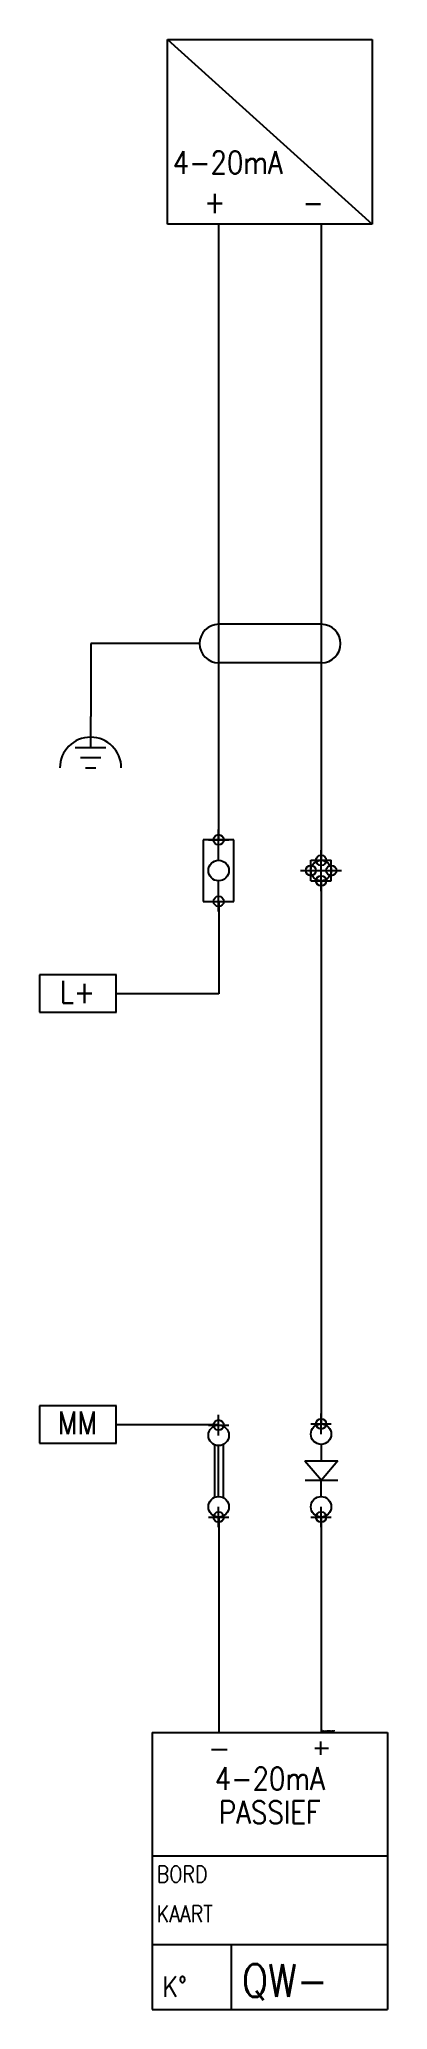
# Model space of a CAD drawing. Extents: x 27 to 62, y 51 to 243.
import ezdxf
from ezdxf.enums import TextEntityAlignment as Align

# ---------------------------------------------------------------- set-up
doc = ezdxf.new("R2010")
doc.units = 0
doc.header["$LTSCALE"] = 6
doc.header["$MEASUREMENT"] = 0
doc.header["$PDMODE"] = 34
doc.linetypes.add('DASHED', pattern=[0.75, 0.5, -0.25])
doc.layers.get('0').update_dxf_attribs({"linetype": 'CONTINUOUS'})
for name, color, linetype in [('1', 8, 'CONTINUOUS'), ('10', 8, 'DASHED'), ('11', 30, 'DASHED'), ('12', 8, 'DASHED'), ('2', 62, 'CONTINUOUS'), ('20', 8, 'CONTINUOUS'), ('3', 30, 'CONTINUOUS'), ('C', 7, 'CONTINUOUS')]:
    doc.layers.add(name, color=color, linetype=linetype)
doc.styles.add('ROMANS', font='ROMANS', dxfattribs={"width": 0.85})
doc.styles.get("Standard").update_dxf_attribs({"font": 'simplex', "width": 0.85})

# ---------------------------------------------------------------- blocks, each defined once
blk = doc.blocks.new('AFSCHO')
at = {"layer": '20'}
for p, q in [((10.02, 0), (0.02, 0)), ((-1.86, -1.88), (-12.48, -1.88)), ((-12.48, -1.88), (-12.48, -9)), ((10.02, -3.75), (0.02, -3.75))]:
    blk.add_line(p, q, dxfattribs=at)
for centre, start, end in [((0.02, -1.88), 90, 270), ((10.02, -1.88), 270, 90)]:
    blk.add_arc(centre, 1.88, start, end, dxfattribs=at)
blk = doc.blocks.new('POT')
at = {"layer": '1'}
for p, q in [((0.03, 1.85), (-7.5, 1.85)), ((-7.5, 1.85), (-7.5, -1.81)), ((0, -1.81), (0, 1.85)), ((-7.5, -1.81), (0.03, -1.81))]:
    blk.add_line(p, q, dxfattribs=at)
at = {"layer": '1', "style": 'ROMANS', "width": 0.85}
blk.add_attdef('POTVAL', text='', height=2.2, dxfattribs=at).set_placement((-3.77, -0.93), align=Align.CENTER)
blk = doc.blocks.new('AARDAF')
at = {"layer": '1'}
for p, q in [((0, 0), (0, -3)), ((-1.5, -3), (1.5, -3)), ((1, -4), (-1, -4)), ((-0.5, -5), (0.5, -5))]:
    blk.add_line(p, q, dxfattribs=at)
blk.add_arc((0, -5), 3, 0, 180, dxfattribs=at)
blk = doc.blocks.new('KLZEK')
at = {"layer": '1'}
for p, q in [((-1.5, 6), (-1.5, 0)), ((1.5, 6), (-1.5, 6)), ((0, 4), (0, 6)), ((1.5, 0), (1.5, 6)), ((0, 0), (0, 2)), ((-1.5, 0), (1.5, 0))]:
    blk.add_line(p, q, dxfattribs=at)
blk.add_circle((0, 3), 1, dxfattribs=at)
at = {"layer": 'C', "color": 2, "linetype": 'CONTINUOUS'}
blk.add_point((0, 6), dxfattribs=at)
at = {"layer": 'C', "color": 1, "linetype": 'CONTINUOUS'}
blk.add_point((0, 0), dxfattribs=at)
at = {"layer": '1', "style": 'ROMANS', "width": 0.85}
blk.add_attdef('ZEKVAL', (0.56, -4.09), '', height=2.2, dxfattribs=at)
at = {"layer": '10', "style": 'ROMANS', "width": 0.85}
blk.add_attdef('T1', (1.97, 4.15), '', height=2.2, dxfattribs=at)
at = {"layer": '12', "style": 'ROMANS', "width": 0.85}
blk.add_attdef('MATCODE', text='', height=2.2, dxfattribs=at).set_placement((-2.54, 4.15), align=Align.RIGHT)
blk = doc.blocks.new('KLEM')
at = {"layer": '1'}
blk.add_circle((0, 0), 1, dxfattribs=at)
at = {"layer": 'C', "color": 3}
blk.add_point((-1, 0), dxfattribs=at)
at = {"layer": 'C', "color": 1}
blk.add_point((0, 1), dxfattribs=at)
at = {"layer": 'C', "color": 4}
blk.add_point((1, 0), dxfattribs=at)
at = {"layer": 'C', "color": 2}
blk.add_point((0, -1), dxfattribs=at)
at = {"layer": '10', "style": 'ROMANS', "width": 0.85}
blk.add_attdef('T1', (1.47, 1.15), '', height=2.2, dxfattribs=at)
at = {"layer": '12', "style": 'ROMANS', "width": 0.85}
blk.add_attdef('MATCODE', text='', height=2.2, dxfattribs=at).set_placement((-2.04, 1.15), align=Align.RIGHT)
blk = doc.blocks.new('KLANA')
at = {"layer": '1'}
for p, q in [((-0.39, 7.04), (-0.39, 1.92)), ((0, 2), (0, 6.96)), ((0.47, 1.89), (0.47, 7.08))]:
    blk.add_line(p, q, dxfattribs=at)
for centre in [(0, 7.96), (0, 1)]:
    blk.add_circle(centre, 1, dxfattribs=at)
at = {"layer": 'C', "color": 2}
blk.add_point((0, 8.96), dxfattribs=at)
at = {"layer": 'C', "color": 1}
blk.add_point((0, 0), dxfattribs=at)
at = {"layer": '10', "style": 'ROMANS', "width": 0.85}
blk.add_attdef('T1', (1.54, 3.22), '', height=2.2, dxfattribs=at)
at = {"layer": '11', "style": 'ROMANS', "width": 0.85}
blk.add_attdef('MATCODE', text='', height=2.2, dxfattribs=at).set_placement((-1.97, 3.22), align=Align.RIGHT)
blk = doc.blocks.new('KLDI')
at = {"layer": '1'}
for p, q in [((0, 7.07), (0, 5.47)), ((-1.59, 5.47), (0.04, 3.58)), ((0, 1.99), (0, 3.58))]:
    blk.add_line(p, q, dxfattribs=at)
for centre in [(0, 8.08), (0, 1)]:
    blk.add_circle(centre, 1, dxfattribs=at)
at = {"layer": '2'}
for p, q in [((-1.59, 5.47), (1.64, 5.47)), ((1.64, 5.47), (0.04, 3.58)), ((-1.56, 3.58), (1.64, 3.58))]:
    blk.add_line(p, q, dxfattribs=at)
at = {"layer": 'C', "color": 2}
blk.add_point((0, 9.08), dxfattribs=at)
at = {"layer": 'C', "color": 1}
blk.add_point((0, 0), dxfattribs=at)
at = {"layer": '10', "style": 'ROMANS', "width": 0.85}
blk.add_attdef('T1', (1.86, 3.34), '', height=2.2, dxfattribs=at)
at = {"layer": '11', "style": 'ROMANS', "width": 0.85}
blk.add_attdef('MATCODE', text='', height=2.2, dxfattribs=at).set_placement((-2.89, 3.34), align=Align.RIGHT)
blk = doc.blocks.new('V115AE')
at = {"layer": '1'}
for p, q in [((-6.5, -12), (16.5, -12)), ((-6.5, -20.67), (16.5, -20.67)), ((1.27, -27), (1.27, -20.67))]:
    blk.add_line(p, q, dxfattribs=at)
at = {"layer": '10'}
for p, q in [((-0.7, -1.65), (0.84, -1.65)), ((9.39, -1.52), (10.73, -1.52)), ((9.96, -0.88), (9.96, -2.17))]:
    blk.add_line(p, q, dxfattribs=at)
at = {"layer": '3'}
for p, q in [((-6.5, 0), (-6.5, -27)), ((-6.5, 0), (16.5, 0)), ((16.5, 0), (16.5, -27)), ((-6.5, -27), (16.5, -27))]:
    blk.add_line(p, q, dxfattribs=at)
at = {"layer": '1', "width": 0.85}
for p in [(3.89, -30.05), (7.5, -30)]:
    blk.add_attdef('BENAMING', text='', height=2.2, rotation=90, dxfattribs=at).set_placement(p, align=Align.RIGHT)
at = {"layer": '10', "width": 0.85}
for s, p in [('4-20mA', (5, -5.59)), ('PASSIEF', (5, -8.87))]:
    blk.add_text(s, height=2.2, dxfattribs=at).set_placement(p, align=Align.CENTER)
at = {"layer": '10', "style": 'ROMANS', "width": 0.85}
for s, p in [('BORD', (-6.04, -14.6)), ('KAART', (-6.04, -18.47))]:
    blk.add_text(s, height=1.6, dxfattribs=at).set_placement(p)
at = {"layer": '10', "width": 0.85}
blk.add_text('K%%d', height=2, dxfattribs=at).set_placement((-5.5, -25.77))
for tag, p in [('PLC_NRL', (1.66, 1.69)), ('PLC_NRR', (11.66, 1.69))]:
    blk.add_attdef(tag, p, '', height=2.2, dxfattribs=at)
for tag, height, p in [('LOCCODE', 2.2, (8.22, -15.92)), ('KAART', 2.2, (8.22, -19.37)), ('NRKANAAL', 2, (-1, -25.77))]:
    blk.add_attdef(tag, text='', height=height, dxfattribs=at).set_placement(p, align=Align.CENTER)
at = {"layer": '11', "width": 0.85}
blk.add_attdef('ADRES', (2.27, -25.77), '', height=3.2, dxfattribs=at)
blk = doc.blocks.new('INOMV2')
at = {"layer": '1'}
blk.add_line((-5, 18), (15, 0), dxfattribs=at)
at = {"layer": '3'}
for p, q in [((-5, 0), (-5, 18)), ((-5, 18), (15, 18)), ((15, 18), (15, 0)), ((15, 0), (-5, 0))]:
    blk.add_line(p, q, dxfattribs=at)
at = {"layer": '1', "style": 'ROMANS', "width": 0.85}
for tag, p in [('+', (-1.42, 1.06)), ('-', (8.18, 1.01))]:
    blk.add_attdef(tag, p, '', height=2.2, dxfattribs=at)
at = {"layer": '10', "width": 0.85}
blk.add_text('4-20mA', height=2.2, dxfattribs=at).set_placement((-4.48, 4.91))
blk.add_attdef('&', text='', height=2.2, dxfattribs=at).set_placement((12.66, 12.99), align=Align.RIGHT)
at = {"layer": '12', "width": 0.85}
blk.add_attdef('MATCODE', (17.5, 0), '', height=2.2, dxfattribs=at)

msp = doc.modelspace()

# ---------------------------------------------------------------- linework, layer by layer
at = {"layer": '1'}
for p, q in [((45.02, 165), (45.02, 225)), ((55.02, 225), (55.02, 163)), ((55.02, 161), (55.02, 108)), ((45.02, 159), (45.02, 150)), ((45.02, 150), (35, 150)), ((45, 108), (35, 108)), ((45.02, 99), (45.02, 78)), ((55.02, 99), (55.02, 78))]:
    msp.add_line(p, q, dxfattribs=at)

# ---------------------------------------------------------------- block references
at = {"layer": '2'}
for name, p, values in [('INOMV2', (45, 225), {'+': '+', '-': '-'}), ('POT', (35, 150), {'POTVAL': 'L+'}), ('POT', (35, 108), {'POTVAL': 'MM'}), ('V115AE', (45, 78), {'ADRES': 'QW-'})]:
    msp.add_blockref(name, p, dxfattribs=at).add_auto_attribs(values)
for name, p in [('AFSCHO', (45, 186)), ('AARDAF', (32.5, 177)), ('KLZEK', (45, 159)), ('KLEM', (55, 162)), ('KLANA', (45, 99)), ('KLDI', (55, 99))]:
    msp.add_blockref(name, p, dxfattribs=at)

# ---------------------------------------------------------------- texts
at = {"flags": 1}
msp.add_attdef('SYMBTYPE', (55, 78), 'X', height=0.2, dxfattribs=at)

doc.saveas('drawing.dxf')
